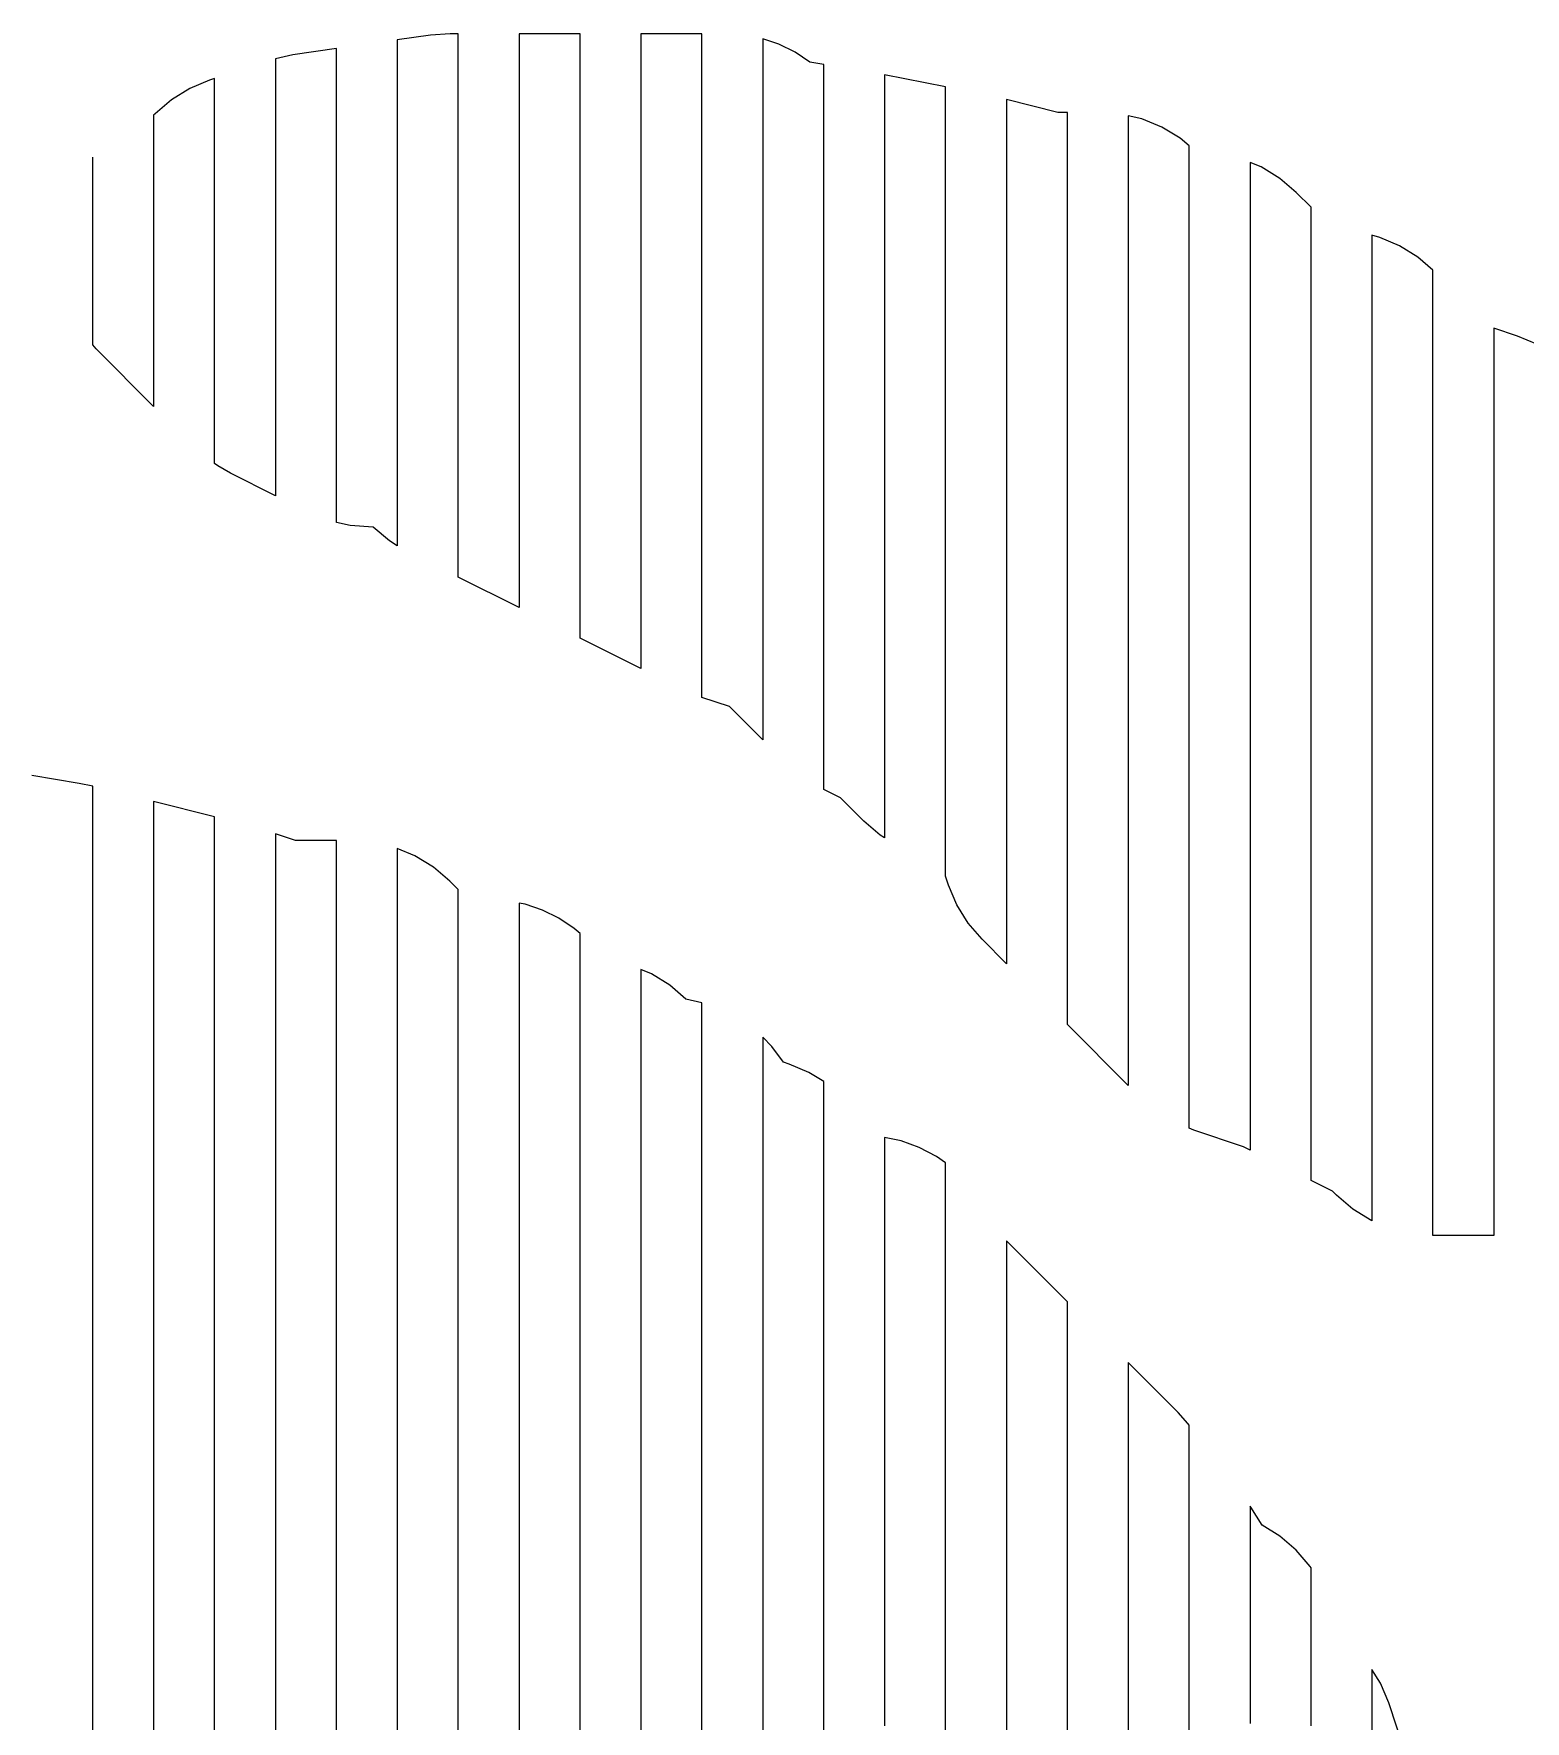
# Model space of a CAD drawing. Header units: metres. Extents: x -6 to 1890, y -8 to 898.
# Drawn here: x 1293.7 to 1391.6, y 768.2 to 879 of the extents above; entities that cross this region are included whole.
import ezdxf

# ---------------------------------------------------------------- set-up
doc = ezdxf.new("R2010")
doc.units = ezdxf.units.M
doc.layers.add('PASSADAS_COMPLETAS', color=1, linetype='CONTINUOUS')
doc.layers.add('PECAS_2D', color=3, linetype='CONTINUOUS')

msp = doc.modelspace()

# ---------------------------------------------------------------- linework, layer by layer
at = {"layer": 'PASSADAS_COMPLETAS'}
for points in [[(1392.398, 858.642), (1391.14, 859.169), (1389.578, 859.69), (1389.578, 853.21), (1389.578, 851.914), (1389.578, 848.026), (1389.578, 846.729), (1389.578, 845.433), (1389.578, 844.137), (1389.578, 842.841), (1389.578, 841.545), (1389.578, 840.249), (1389.578, 838.953), (1389.578, 837.657), (1389.578, 836.361), (1389.578, 835.065), (1389.578, 833.769), (1389.578, 832.473), (1389.578, 831.177), (1389.578, 829.881), (1389.578, 828.585), (1389.578, 827.289), (1389.578, 825.993), (1389.578, 824.697), (1389.578, 822.105), (1389.578, 818.217), (1389.578, 815.625), (1389.578, 814.329), (1389.578, 813.033), (1389.578, 810.441), (1389.578, 809.145), (1389.578, 807.849), (1389.578, 806.553), (1389.578, 805.257), (1389.578, 803.961), (1389.578, 800.073), (1385.578, 800.08), (1385.578, 805.257), (1385.578, 806.551), (1385.578, 807.845), (1385.578, 809.139), (1385.578, 810.434), (1385.578, 811.728), (1385.578, 813.022), (1385.578, 814.316), (1385.578, 815.61), (1385.578, 816.904), (1385.578, 818.199), (1385.578, 819.493), (1385.578, 822.081), (1385.578, 823.375), (1385.578, 824.669), (1385.578, 825.964), (1385.578, 827.258), (1385.578, 828.552), (1385.578, 829.846), (1385.578, 831.14), (1385.578, 832.434), (1385.578, 833.728), (1385.578, 836.317), (1385.578, 837.611), (1385.578, 838.905), (1385.578, 840.199), (1385.578, 842.788), (1385.578, 844.082), (1385.578, 845.376), (1385.578, 847.964), (1385.578, 850.553), (1385.578, 854.435), (1385.578, 855.729), (1385.578, 863.494), (1384.583, 864.346), (1383.384, 865.088), (1382.091, 865.632), (1381.578, 865.803), (1381.578, 859.328), (1381.578, 858.033), (1381.578, 855.443), (1381.578, 852.853), (1381.578, 850.263), (1381.578, 847.673), (1381.578, 845.083), (1381.578, 842.493), (1381.578, 839.903), (1381.578, 838.608), (1381.578, 837.313), (1381.578, 836.018), (1381.578, 834.723), (1381.578, 833.428), (1381.578, 830.837), (1381.578, 829.542), (1381.578, 828.247), (1381.578, 826.952), (1381.578, 825.657), (1381.578, 824.362), (1381.578, 823.067), (1381.578, 821.772), (1381.578, 819.182), (1381.578, 817.887), (1381.578, 816.592), (1381.578, 815.297), (1381.578, 814.002), (1381.578, 812.707), (1381.578, 811.412), (1381.578, 810.117), (1381.578, 808.822), (1381.578, 807.527), (1381.578, 806.232), (1381.578, 801.052), (1380.314, 801.821), (1379.242, 802.738), (1378.994, 802.986), (1377.578, 803.694), (1377.578, 808.913), (1377.578, 810.218), (1377.578, 811.523), (1377.578, 812.827), (1377.578, 814.132), (1377.578, 815.437), (1377.578, 816.742), (1377.578, 818.046), (1377.578, 819.351), (1377.578, 820.656), (1377.578, 821.961), (1377.578, 823.265), (1377.578, 824.57), (1377.578, 825.875), (1377.578, 827.18), (1377.578, 829.789), (1377.578, 832.398), (1377.578, 833.703), (1377.578, 836.313), (1377.578, 837.617), (1377.578, 840.227), (1377.578, 842.836), (1377.578, 845.446), (1377.578, 846.751), (1377.578, 848.055), (1377.578, 850.665), (1377.578, 851.97), (1377.578, 854.579), (1377.578, 857.189), (1377.578, 859.798), (1377.578, 861.103), (1377.578, 867.626), (1376.6, 868.604), (1375.529, 869.521), (1374.305, 870.274), (1373.578, 870.575), (1373.578, 862.789), (1373.578, 861.491), (1373.578, 860.194), (1373.578, 857.599), (1373.578, 855.003), (1373.578, 853.706), (1373.578, 851.111), (1373.578, 849.813), (1373.578, 848.515), (1373.578, 847.218), (1373.578, 845.92), (1373.578, 843.325), (1373.578, 842.027), (1373.578, 840.73), (1373.578, 838.134), (1373.578, 834.242), (1373.578, 832.944), (1373.578, 831.646), (1373.578, 829.051), (1373.578, 827.754), (1373.578, 825.158), (1373.578, 823.861), (1373.578, 822.563), (1373.578, 821.266), (1373.578, 819.968), (1373.578, 818.67), (1373.578, 817.373), (1373.578, 816.075), (1373.578, 814.777), (1373.578, 813.48), (1373.578, 812.182), (1373.578, 810.885), (1373.578, 805.694), (1373.137, 805.915), (1369.873, 807.003), (1369.578, 807.127), (1369.578, 814.872), (1369.578, 816.163), (1369.578, 817.454), (1369.578, 818.745), (1369.578, 820.035), (1369.578, 821.326), (1369.578, 822.617), (1369.578, 823.908), (1369.578, 825.199), (1369.578, 826.49), (1369.578, 827.781), (1369.578, 829.071), (1369.578, 831.653), (1369.578, 832.944), (1369.578, 834.235), (1369.578, 835.526), (1369.578, 836.816), (1369.578, 838.107), (1369.578, 841.98), (1369.578, 843.271), (1369.578, 844.562), (1369.578, 845.852), (1369.578, 847.143), (1369.578, 851.016), (1369.578, 853.598), (1369.578, 854.888), (1369.578, 857.47), (1369.578, 858.761), (1369.578, 861.343), (1369.578, 862.633), (1369.578, 863.924), (1369.578, 865.215), (1369.578, 871.669), (1368.991, 872.16), (1367.78, 872.89), (1366.463, 873.426), (1365.578, 873.634), (1365.578, 867.134), (1365.578, 865.834), (1365.578, 864.534), (1365.578, 863.235), (1365.578, 861.935), (1365.578, 860.635), (1365.578, 859.335), (1365.578, 858.035), (1365.578, 856.735), (1365.578, 855.435), (1365.578, 854.135), (1365.578, 852.835), (1365.578, 851.536), (1365.578, 850.236), (1365.578, 847.636), (1365.578, 846.336), (1365.578, 845.036), (1365.578, 842.436), (1365.578, 841.136), (1365.578, 838.537), (1365.578, 837.237), (1365.578, 835.937), (1365.578, 833.337), (1365.578, 832.037), (1365.578, 830.737), (1365.578, 829.437), (1365.578, 828.138), (1365.578, 826.838), (1365.578, 825.538), (1365.578, 824.238), (1365.578, 822.938), (1365.578, 821.638), (1365.578, 820.338), (1365.578, 809.939), (1361.578, 813.939), (1361.578, 824.359), (1361.578, 825.662), (1361.578, 826.964), (1361.578, 829.569), (1361.578, 830.872), (1361.578, 832.174), (1361.578, 833.477), (1361.578, 834.779), (1361.578, 836.082), (1361.578, 837.384), (1361.578, 839.989), (1361.578, 841.292), (1361.578, 843.897), (1361.578, 845.199), (1361.578, 847.805), (1361.578, 849.107), (1361.578, 850.41), (1361.578, 851.712), (1361.578, 853.015), (1361.578, 854.317), (1361.578, 855.62), (1361.578, 856.922), (1361.578, 858.225), (1361.578, 859.527), (1361.578, 860.83), (1361.578, 862.132), (1361.578, 863.435), (1361.578, 866.04), (1361.578, 867.342), (1361.578, 873.855), (1360.945, 873.855), (1357.578, 874.697), (1357.578, 869.537), (1357.578, 868.247), (1357.578, 866.957), (1357.578, 865.667), (1357.578, 864.377), (1357.578, 863.087), (1357.578, 861.797), (1357.578, 860.507), (1357.578, 859.217), (1357.578, 857.927), (1357.578, 856.637), (1357.578, 855.347), (1357.578, 852.768), (1357.578, 848.898), (1357.578, 847.608), (1357.578, 843.738), (1357.578, 842.448), (1357.578, 839.868), (1357.578, 835.998), (1357.578, 834.708), (1357.578, 833.418), (1357.578, 832.128), (1357.578, 830.838), (1357.578, 829.549), (1357.578, 817.939), (1355.975, 819.542), (1355.063, 820.607), (1354.321, 821.807), (1353.777, 823.099), (1353.578, 823.695), (1353.578, 832.769), (1353.578, 834.065), (1353.578, 835.361), (1353.578, 836.657), (1353.578, 839.25), (1353.578, 841.842), (1353.578, 843.138), (1353.578, 844.434), (1353.578, 845.731), (1353.578, 847.027), (1353.578, 849.619), (1353.578, 850.915), (1353.578, 853.508), (1353.578, 854.804), (1353.578, 856.1), (1353.578, 857.396), (1353.578, 858.692), (1353.578, 859.989), (1353.578, 861.285), (1353.578, 862.581), (1353.578, 863.877), (1353.578, 865.173), (1353.578, 866.47), (1353.578, 867.766), (1353.578, 869.062), (1353.578, 870.358), (1353.578, 875.543), (1349.578, 876.334), (1349.578, 871.193), (1349.578, 869.907), (1349.578, 868.622), (1349.578, 866.051), (1349.578, 864.766), (1349.578, 863.48), (1349.578, 862.195), (1349.578, 860.91), (1349.578, 859.624), (1349.578, 858.339), (1349.578, 855.768), (1349.578, 853.197), (1349.578, 851.912), (1349.578, 850.626), (1349.578, 849.341), (1349.578, 848.056), (1349.578, 845.485), (1349.578, 844.2), (1349.578, 842.914), (1349.578, 841.629), (1349.578, 840.343), (1349.578, 839.058), (1349.578, 837.773), (1349.578, 836.487), (1349.578, 826.204), (1349.284, 826.385), (1348.219, 827.298), (1346.678, 828.839), (1345.578, 829.389), (1345.578, 839.683), (1345.578, 842.257), (1345.578, 843.544), (1345.578, 846.117), (1345.578, 847.404), (1345.578, 849.978), (1345.578, 851.265), (1345.578, 853.838), (1345.578, 855.125), (1345.578, 856.412), (1345.578, 857.699), (1345.578, 858.986), (1345.578, 860.272), (1345.578, 861.559), (1345.578, 864.133), (1345.578, 865.42), (1345.578, 866.707), (1345.578, 869.28), (1345.578, 870.567), (1345.578, 871.854), (1345.578, 877.001), (1344.673, 877.152), (1343.694, 877.806), (1342.624, 878.333), (1341.578, 878.688), (1341.578, 872.293), (1341.578, 871.014), (1341.578, 869.735), (1341.578, 868.456), (1341.578, 867.177), (1341.578, 865.898), (1341.578, 864.619), (1341.578, 863.34), (1341.578, 862.062), (1341.578, 860.783), (1341.578, 859.504), (1341.578, 858.225), (1341.578, 856.946), (1341.578, 854.388), (1341.578, 853.109), (1341.578, 851.83), (1341.578, 849.272), (1341.578, 847.993), (1341.578, 846.715), (1341.578, 845.436), (1341.578, 844.157), (1341.578, 842.878), (1341.578, 841.599), (1341.578, 832.646), (1339.398, 834.827), (1337.578, 835.433), (1337.578, 844.408), (1337.578, 845.69), (1337.578, 846.972), (1337.578, 848.255), (1337.578, 849.537), (1337.578, 850.819), (1337.578, 852.101), (1337.578, 853.383), (1337.578, 854.665), (1337.578, 855.947), (1337.578, 857.229), (1337.578, 858.511), (1337.578, 859.794), (1337.578, 861.076), (1337.578, 863.64), (1337.578, 864.922), (1337.578, 866.204), (1337.578, 868.768), (1337.578, 870.05), (1337.578, 871.333), (1337.578, 872.615), (1337.578, 879.025), (1333.578, 879.025), (1333.578, 872.51), (1333.578, 871.207), (1333.578, 869.904), (1333.578, 868.601), (1333.578, 867.298), (1333.578, 865.995), (1333.578, 864.692), (1333.578, 863.389), (1333.578, 862.086), (1333.578, 860.783), (1333.578, 859.48), (1333.578, 858.177), (1333.578, 856.873), (1333.578, 855.57), (1333.578, 854.267), (1333.578, 852.964), (1333.578, 851.661), (1333.578, 850.358), (1333.578, 849.055), (1333.578, 847.752), (1333.578, 846.449), (1333.578, 837.328), (1329.578, 839.328), (1329.578, 849.572), (1329.578, 850.853), (1329.578, 852.133), (1329.578, 853.414), (1329.578, 854.695), (1329.578, 857.256), (1329.578, 858.536), (1329.578, 859.817), (1329.578, 861.097), (1329.578, 862.378), (1329.578, 863.659), (1329.578, 866.22), (1329.578, 867.5), (1329.578, 868.781), (1329.578, 870.061), (1329.578, 871.342), (1329.578, 872.622), (1329.578, 879.025), (1325.578, 879.025), (1325.578, 872.526), (1325.578, 871.226), (1325.578, 869.926), (1325.578, 868.626), (1325.578, 867.326), (1325.578, 866.026), (1325.578, 863.426), (1325.578, 862.126), (1325.578, 860.826), (1325.578, 859.527), (1325.578, 858.227), (1325.578, 856.927), (1325.578, 855.627), (1325.578, 854.327), (1325.578, 853.027), (1325.578, 851.727), (1325.578, 850.427), (1325.578, 841.328), (1321.578, 843.328), (1321.578, 853.527), (1321.578, 854.802), (1321.578, 856.077), (1321.578, 857.352), (1321.578, 858.627), (1321.578, 859.902), (1321.578, 861.177), (1321.578, 863.726), (1321.578, 865.001), (1321.578, 866.276), (1321.578, 867.551), (1321.578, 868.826), (1321.578, 870.101), (1321.578, 871.376), (1321.578, 879.025), (1321.046, 879.025), (1319.759, 878.934), (1317.578, 878.622), (1317.578, 870.955), (1317.578, 869.677), (1317.578, 868.399), (1317.578, 867.121), (1317.578, 864.566), (1317.578, 863.288), (1317.578, 862.01), (1317.578, 860.732), (1317.578, 859.454), (1317.578, 858.176), (1317.578, 855.62), (1317.578, 854.342), (1317.578, 845.397), (1317.064, 845.706), (1315.985, 846.607), (1314.478, 846.715), (1313.578, 846.927), (1313.578, 857.302), (1313.578, 858.598), (1313.578, 859.895), (1313.578, 861.192), (1313.578, 862.489), (1313.578, 865.083), (1313.578, 866.379), (1313.578, 868.973), (1313.578, 870.27), (1313.578, 878.051), (1310.711, 877.641), (1309.578, 877.374), (1309.578, 868.244), (1309.578, 866.94), (1309.578, 864.332), (1309.578, 863.028), (1309.578, 861.723), (1309.578, 860.419), (1309.578, 859.115), (1309.578, 848.681), (1306.636, 850.153), (1305.789, 850.634), (1305.578, 850.786), (1305.578, 863.436), (1305.578, 864.701), (1305.578, 865.965), (1305.578, 876.085), (1305.243, 875.973), (1303.95, 875.429), (1302.75, 874.687), (1301.686, 873.775), (1301.578, 873.667), (1301.578, 854.55), (1297.808, 858.32), (1297.578, 858.583), (1297.578, 870.911)], [(1297.578, 763.164), (1297.578, 798.331), (1297.578, 799.633), (1297.578, 800.936), (1297.578, 802.238), (1297.578, 804.843), (1297.578, 807.448), (1297.578, 810.053), (1297.578, 812.658), (1297.578, 815.263), (1297.578, 817.868), (1297.578, 820.473), (1297.578, 823.078), (1297.578, 824.38), (1297.578, 825.683), (1297.578, 829.59), (1296.69, 829.782), (1293.578, 830.301)], [(1305.578, 758.823), (1305.578, 795.153), (1305.578, 796.451), (1305.578, 797.748), (1305.578, 799.045), (1305.578, 800.343), (1305.578, 802.938), (1305.578, 805.533), (1305.578, 808.128), (1305.578, 810.723), (1305.578, 813.318), (1305.578, 815.913), (1305.578, 818.508), (1305.578, 821.103), (1305.578, 822.4), (1305.578, 823.698), (1305.578, 827.59), (1301.578, 828.59), (1301.578, 824.69), (1301.578, 823.39), (1301.578, 822.09), (1301.578, 820.79), (1301.578, 818.19), (1301.578, 815.59), (1301.578, 812.99), (1301.578, 810.39), (1301.578, 807.79), (1301.578, 805.19), (1301.578, 802.59), (1301.578, 801.29), (1301.578, 799.99), (1301.578, 798.69), (1301.578, 797.39), (1301.578, 796.09), (1301.578, 759.69)], [(1313.578, 752.113), (1313.578, 792.312), (1313.578, 793.609), (1313.578, 794.906), (1313.578, 796.203), (1313.578, 797.5), (1313.578, 800.093), (1313.578, 802.687), (1313.578, 805.28), (1313.578, 807.874), (1313.578, 810.467), (1313.578, 813.061), (1313.578, 815.654), (1313.578, 818.248), (1313.578, 819.544), (1313.578, 820.841), (1313.578, 826.028), (1310.89, 826.028), (1309.578, 826.465), (1309.578, 822.56), (1309.578, 821.258), (1309.578, 818.655), (1309.578, 816.051), (1309.578, 813.447), (1309.578, 810.844), (1309.578, 808.24), (1309.578, 805.637), (1309.578, 803.033), (1309.578, 800.429), (1309.578, 799.128), (1309.578, 797.826), (1309.578, 796.524), (1309.578, 795.222), (1309.578, 793.92), (1309.578, 756.168)], [(1321.578, 745.442), (1321.578, 789.28), (1321.578, 790.569), (1321.578, 791.858), (1321.578, 793.148), (1321.578, 795.726), (1321.578, 798.305), (1321.578, 800.884), (1321.578, 803.463), (1321.578, 806.041), (1321.578, 808.62), (1321.578, 811.199), (1321.578, 812.488), (1321.578, 815.067), (1321.578, 816.356), (1321.578, 817.645), (1321.578, 822.803), (1321.018, 823.363), (1319.946, 824.28), (1318.723, 825.032), (1317.578, 825.506), (1317.578, 819.064), (1317.578, 817.775), (1317.578, 815.198), (1317.578, 812.621), (1317.578, 810.044), (1317.578, 807.467), (1317.578, 804.89), (1317.578, 802.312), (1317.578, 801.024), (1317.578, 798.447), (1317.578, 795.87), (1317.578, 794.581), (1317.578, 793.293), (1317.578, 792.004), (1317.578, 790.715), (1317.578, 789.427), (1317.578, 749.482)], [(1329.578, 736.984), (1329.578, 783.632), (1329.578, 786.224), (1329.578, 787.52), (1329.578, 788.815), (1329.578, 791.407), (1329.578, 793.999), (1329.578, 796.59), (1329.578, 799.182), (1329.578, 801.773), (1329.578, 804.365), (1329.578, 806.956), (1329.578, 809.548), (1329.578, 810.844), (1329.578, 813.435), (1329.578, 814.731), (1329.578, 819.914), (1329.185, 820.26), (1328.193, 820.924), (1327.114, 821.458), (1325.973, 821.844), (1325.578, 821.922), (1325.578, 816.716), (1325.578, 815.415), (1325.578, 812.812), (1325.578, 810.209), (1325.578, 807.606), (1325.578, 805.003), (1325.578, 802.4), (1325.578, 799.797), (1325.578, 797.194), (1325.578, 794.591), (1325.578, 791.988), (1325.578, 790.687), (1325.578, 789.385), (1325.578, 788.084), (1325.578, 786.782), (1325.578, 742.533)], [(1337.578, 724.361), (1337.578, 778.969), (1337.578, 780.27), (1337.578, 781.57), (1337.578, 782.87), (1337.578, 784.17), (1337.578, 786.771), (1337.578, 789.371), (1337.578, 791.971), (1337.578, 794.572), (1337.578, 797.172), (1337.578, 798.472), (1337.578, 801.073), (1337.578, 802.373), (1337.578, 804.973), (1337.578, 806.274), (1337.578, 808.874), (1337.578, 810.174), (1337.578, 815.375), (1336.529, 815.607), (1335.464, 816.519), (1334.264, 817.261), (1333.578, 817.55), (1333.578, 812.372), (1333.578, 811.077), (1333.578, 808.488), (1333.578, 805.898), (1333.578, 803.309), (1333.578, 800.72), (1333.578, 798.13), (1333.578, 795.541), (1333.578, 792.952), (1333.578, 790.362), (1333.578, 787.773), (1333.578, 786.478), (1333.578, 785.184), (1333.578, 783.889), (1333.578, 781.3), (1333.578, 730.807)], [(1345.578, 713.549), (1345.578, 771.538), (1345.578, 772.826), (1345.578, 774.115), (1345.578, 775.403), (1345.578, 776.692), (1345.578, 777.981), (1345.578, 780.558), (1345.578, 783.135), (1345.578, 787.001), (1345.578, 789.578), (1345.578, 792.156), (1345.578, 794.733), (1345.578, 797.31), (1345.578, 799.888), (1345.578, 802.465), (1345.578, 803.754), (1345.578, 805.042), (1345.578, 810.197), (1344.605, 810.798), (1343.313, 811.343), (1342.948, 811.464), (1342.182, 812.5), (1341.578, 813.112), (1341.578, 806.657), (1341.578, 805.366), (1341.578, 802.784), (1341.578, 800.202), (1341.578, 797.62), (1341.578, 795.038), (1341.578, 792.456), (1341.578, 789.874), (1341.578, 787.292), (1341.578, 784.711), (1341.578, 782.129), (1341.578, 780.838), (1341.578, 779.547), (1341.578, 778.256), (1341.578, 776.965), (1341.578, 775.674), (1341.578, 717.581)], [(1353.578, 767.124), (1353.578, 768.424), (1353.578, 769.725), (1353.578, 773.627), (1353.578, 776.229), (1353.578, 778.831), (1353.578, 781.432), (1353.578, 784.034), (1353.578, 786.635), (1353.578, 789.237), (1353.578, 791.838), (1353.578, 794.44), (1353.578, 797.041), (1353.578, 798.342), (1353.578, 804.846), (1352.974, 805.281), (1351.846, 805.873), (1350.664, 806.297), (1349.578, 806.526), (1349.578, 801.371), (1349.578, 800.082), (1349.578, 797.505), (1349.578, 794.928), (1349.578, 793.639), (1349.578, 791.062), (1349.578, 788.484), (1349.578, 785.907), (1349.578, 783.33), (1349.578, 780.753), (1349.578, 778.175), (1349.578, 775.598), (1349.578, 774.309), (1349.578, 773.021), (1349.578, 771.732), (1349.578, 770.443), (1349.578, 769.155), (1349.578, 767.866)], [(1361.578, 767.414), (1361.578, 769.988), (1361.578, 772.562), (1361.578, 775.136), (1361.578, 777.71), (1361.578, 780.284), (1361.578, 782.858), (1361.578, 785.432), (1361.578, 788.007), (1361.578, 789.294), (1361.578, 790.581), (1361.578, 795.729), (1357.578, 799.729), (1357.578, 794.549), (1357.578, 793.254), (1357.578, 791.959), (1357.578, 789.369), (1357.578, 788.074), (1357.578, 785.484), (1357.578, 782.894), (1357.578, 780.304), (1357.578, 777.714), (1357.578, 775.124), (1357.578, 772.534), (1357.578, 769.944), (1357.578, 767.354)], [(1369.578, 765.68), (1369.578, 768.261), (1369.578, 770.843), (1369.578, 773.425), (1369.578, 776.006), (1369.578, 778.588), (1369.578, 779.879), (1369.578, 781.169), (1369.578, 787.623), (1369.496, 787.737), (1368.844, 788.462), (1365.578, 791.729), (1365.578, 786.523), (1365.578, 785.221), (1365.578, 782.618), (1365.578, 780.015), (1365.578, 777.412), (1365.578, 774.809), (1365.578, 772.206), (1365.578, 769.603), (1365.578, 767)], [(1377.578, 767.873), (1377.578, 769.169), (1377.578, 778.246), (1377.525, 778.331), (1376.606, 779.409), (1375.537, 780.325), (1374.362, 781.054), (1373.628, 782.236), (1373.578, 782.294), (1373.578, 775.811), (1373.578, 774.514), (1373.578, 773.218), (1373.578, 770.624), (1373.578, 768.031)], [(1383.764, 766.13), (1382.676, 769.394), (1382.132, 770.686), (1381.578, 771.582), (1381.578, 761.213)]]:
    msp.add_lwpolyline(points, dxfattribs=at)
at = {"layer": 'PECAS_2D'}
for points in [[(1392.398, 858.642), (1391.14, 859.169), (1389.578, 859.69), (1389.578, 853.21), (1389.578, 851.914), (1389.578, 848.026), (1389.578, 846.729), (1389.578, 845.433), (1389.578, 844.137), (1389.578, 842.841), (1389.578, 841.545), (1389.578, 840.249), (1389.578, 838.953), (1389.578, 837.657), (1389.578, 836.361), (1389.578, 835.065), (1389.578, 833.769), (1389.578, 832.473), (1389.578, 831.177), (1389.578, 829.881), (1389.578, 828.585), (1389.578, 827.289), (1389.578, 825.993), (1389.578, 824.697), (1389.578, 822.105), (1389.578, 818.217), (1389.578, 815.625), (1389.578, 814.329), (1389.578, 813.033), (1389.578, 810.441), (1389.578, 809.145), (1389.578, 807.849), (1389.578, 806.553), (1389.578, 805.257), (1389.578, 803.961), (1389.578, 800.073), (1385.578, 800.08), (1385.578, 805.257), (1385.578, 806.551), (1385.578, 807.845), (1385.578, 809.139), (1385.578, 810.434), (1385.578, 811.728), (1385.578, 813.022), (1385.578, 814.316), (1385.578, 815.61), (1385.578, 816.904), (1385.578, 818.199), (1385.578, 819.493), (1385.578, 822.081), (1385.578, 823.375), (1385.578, 824.669), (1385.578, 825.964), (1385.578, 827.258), (1385.578, 828.552), (1385.578, 829.846), (1385.578, 831.14), (1385.578, 832.434), (1385.578, 833.728), (1385.578, 836.317), (1385.578, 837.611), (1385.578, 838.905), (1385.578, 840.199), (1385.578, 842.788), (1385.578, 844.082), (1385.578, 845.376), (1385.578, 847.964), (1385.578, 850.553), (1385.578, 854.435), (1385.578, 855.729), (1385.578, 863.494), (1384.583, 864.346), (1383.384, 865.088), (1382.091, 865.632), (1381.578, 865.803), (1381.578, 859.328), (1381.578, 858.033), (1381.578, 855.443), (1381.578, 852.853), (1381.578, 850.263), (1381.578, 847.673), (1381.578, 845.083), (1381.578, 842.493), (1381.578, 839.903), (1381.578, 838.608), (1381.578, 837.313), (1381.578, 836.018), (1381.578, 834.723), (1381.578, 833.428), (1381.578, 830.837), (1381.578, 829.542), (1381.578, 828.247), (1381.578, 826.952), (1381.578, 825.657), (1381.578, 824.362), (1381.578, 823.067), (1381.578, 821.772), (1381.578, 819.182), (1381.578, 817.887), (1381.578, 816.592), (1381.578, 815.297), (1381.578, 814.002), (1381.578, 812.707), (1381.578, 811.412), (1381.578, 810.117), (1381.578, 808.822), (1381.578, 807.527), (1381.578, 806.232), (1381.578, 801.052), (1380.314, 801.821), (1379.242, 802.738), (1378.994, 802.986), (1377.578, 803.694), (1377.578, 808.913), (1377.578, 810.218), (1377.578, 811.523), (1377.578, 812.827), (1377.578, 814.132), (1377.578, 815.437), (1377.578, 816.742), (1377.578, 818.046), (1377.578, 819.351), (1377.578, 820.656), (1377.578, 821.961), (1377.578, 823.265), (1377.578, 824.57), (1377.578, 825.875), (1377.578, 827.18), (1377.578, 829.789), (1377.578, 832.398), (1377.578, 833.703), (1377.578, 836.313), (1377.578, 837.617), (1377.578, 840.227), (1377.578, 842.836), (1377.578, 845.446), (1377.578, 846.751), (1377.578, 848.055), (1377.578, 850.665), (1377.578, 851.97), (1377.578, 854.579), (1377.578, 857.189), (1377.578, 859.798), (1377.578, 861.103), (1377.578, 867.626), (1376.6, 868.604), (1375.529, 869.521), (1374.305, 870.274), (1373.578, 870.575), (1373.578, 862.789), (1373.578, 861.491), (1373.578, 860.194), (1373.578, 857.599), (1373.578, 855.003), (1373.578, 853.706), (1373.578, 851.111), (1373.578, 849.813), (1373.578, 848.515), (1373.578, 847.218), (1373.578, 845.92), (1373.578, 843.325), (1373.578, 842.027), (1373.578, 840.73), (1373.578, 838.134), (1373.578, 834.242), (1373.578, 832.944), (1373.578, 831.646), (1373.578, 829.051), (1373.578, 827.754), (1373.578, 825.158), (1373.578, 823.861), (1373.578, 822.563), (1373.578, 821.266), (1373.578, 819.968), (1373.578, 818.67), (1373.578, 817.373), (1373.578, 816.075), (1373.578, 814.777), (1373.578, 813.48), (1373.578, 812.182), (1373.578, 810.885), (1373.578, 805.694), (1373.137, 805.915), (1369.873, 807.003), (1369.578, 807.127), (1369.578, 814.872), (1369.578, 816.163), (1369.578, 817.454), (1369.578, 818.745), (1369.578, 820.035), (1369.578, 821.326), (1369.578, 822.617), (1369.578, 823.908), (1369.578, 825.199), (1369.578, 826.49), (1369.578, 827.781), (1369.578, 829.071), (1369.578, 831.653), (1369.578, 832.944), (1369.578, 834.235), (1369.578, 835.526), (1369.578, 836.816), (1369.578, 838.107), (1369.578, 841.98), (1369.578, 843.271), (1369.578, 844.562), (1369.578, 845.852), (1369.578, 847.143), (1369.578, 851.016), (1369.578, 853.598), (1369.578, 854.888), (1369.578, 857.47), (1369.578, 858.761), (1369.578, 861.343), (1369.578, 862.633), (1369.578, 863.924), (1369.578, 865.215), (1369.578, 871.669), (1368.991, 872.16), (1367.78, 872.89), (1366.463, 873.426), (1365.578, 873.634), (1365.578, 867.134), (1365.578, 865.834), (1365.578, 864.534), (1365.578, 863.235), (1365.578, 861.935), (1365.578, 860.635), (1365.578, 859.335), (1365.578, 858.035), (1365.578, 856.735), (1365.578, 855.435), (1365.578, 854.135), (1365.578, 852.835), (1365.578, 851.536), (1365.578, 850.236), (1365.578, 847.636), (1365.578, 846.336), (1365.578, 845.036), (1365.578, 842.436), (1365.578, 841.136), (1365.578, 838.537), (1365.578, 837.237), (1365.578, 835.937), (1365.578, 833.337), (1365.578, 832.037), (1365.578, 830.737), (1365.578, 829.437), (1365.578, 828.138), (1365.578, 826.838), (1365.578, 825.538), (1365.578, 824.238), (1365.578, 822.938), (1365.578, 821.638), (1365.578, 820.338), (1365.578, 809.939), (1361.578, 813.939), (1361.578, 824.359), (1361.578, 825.662), (1361.578, 826.964), (1361.578, 829.569), (1361.578, 830.872), (1361.578, 832.174), (1361.578, 833.477), (1361.578, 834.779), (1361.578, 836.082), (1361.578, 837.384), (1361.578, 839.989), (1361.578, 841.292), (1361.578, 843.897), (1361.578, 845.199), (1361.578, 847.805), (1361.578, 849.107), (1361.578, 850.41), (1361.578, 851.712), (1361.578, 853.015), (1361.578, 854.317), (1361.578, 855.62), (1361.578, 856.922), (1361.578, 858.225), (1361.578, 859.527), (1361.578, 860.83), (1361.578, 862.132), (1361.578, 863.435), (1361.578, 866.04), (1361.578, 867.342), (1361.578, 873.855), (1360.945, 873.855), (1357.578, 874.697), (1357.578, 869.537), (1357.578, 868.247), (1357.578, 866.957), (1357.578, 865.667), (1357.578, 864.377), (1357.578, 863.087), (1357.578, 861.797), (1357.578, 860.507), (1357.578, 859.217), (1357.578, 857.927), (1357.578, 856.637), (1357.578, 855.347), (1357.578, 852.768), (1357.578, 848.898), (1357.578, 847.608), (1357.578, 843.738), (1357.578, 842.448), (1357.578, 839.868), (1357.578, 835.998), (1357.578, 834.708), (1357.578, 833.418), (1357.578, 832.128), (1357.578, 830.838), (1357.578, 829.549), (1357.578, 817.939), (1355.975, 819.542), (1355.063, 820.607), (1354.321, 821.807), (1353.777, 823.099), (1353.578, 823.695), (1353.578, 832.769), (1353.578, 834.065), (1353.578, 835.361), (1353.578, 836.657), (1353.578, 839.25), (1353.578, 841.842), (1353.578, 843.138), (1353.578, 844.434), (1353.578, 845.731), (1353.578, 847.027), (1353.578, 849.619), (1353.578, 850.915), (1353.578, 853.508), (1353.578, 854.804), (1353.578, 856.1), (1353.578, 857.396), (1353.578, 858.692), (1353.578, 859.989), (1353.578, 861.285), (1353.578, 862.581), (1353.578, 863.877), (1353.578, 865.173), (1353.578, 866.47), (1353.578, 867.766), (1353.578, 869.062), (1353.578, 870.358), (1353.578, 875.543), (1349.578, 876.334), (1349.578, 871.193), (1349.578, 869.907), (1349.578, 868.622), (1349.578, 866.051), (1349.578, 864.766), (1349.578, 863.48), (1349.578, 862.195), (1349.578, 860.91), (1349.578, 859.624), (1349.578, 858.339), (1349.578, 855.768), (1349.578, 853.197), (1349.578, 851.912), (1349.578, 850.626), (1349.578, 849.341), (1349.578, 848.056), (1349.578, 845.485), (1349.578, 844.2), (1349.578, 842.914), (1349.578, 841.629), (1349.578, 840.343), (1349.578, 839.058), (1349.578, 837.773), (1349.578, 836.487), (1349.578, 826.204), (1349.284, 826.385), (1348.219, 827.298), (1346.678, 828.839), (1345.578, 829.389), (1345.578, 839.683), (1345.578, 842.257), (1345.578, 843.544), (1345.578, 846.117), (1345.578, 847.404), (1345.578, 849.978), (1345.578, 851.265), (1345.578, 853.838), (1345.578, 855.125), (1345.578, 856.412), (1345.578, 857.699), (1345.578, 858.986), (1345.578, 860.272), (1345.578, 861.559), (1345.578, 864.133), (1345.578, 865.42), (1345.578, 866.707), (1345.578, 869.28), (1345.578, 870.567), (1345.578, 871.854), (1345.578, 877.001), (1344.673, 877.152), (1343.694, 877.806), (1342.624, 878.333), (1341.578, 878.688), (1341.578, 872.293), (1341.578, 871.014), (1341.578, 869.735), (1341.578, 868.456), (1341.578, 867.177), (1341.578, 865.898), (1341.578, 864.619), (1341.578, 863.34), (1341.578, 862.062), (1341.578, 860.783), (1341.578, 859.504), (1341.578, 858.225), (1341.578, 856.946), (1341.578, 854.388), (1341.578, 853.109), (1341.578, 851.83), (1341.578, 849.272), (1341.578, 847.993), (1341.578, 846.715), (1341.578, 845.436), (1341.578, 844.157), (1341.578, 842.878), (1341.578, 841.599), (1341.578, 832.646), (1339.398, 834.827), (1337.578, 835.433), (1337.578, 844.408), (1337.578, 845.69), (1337.578, 846.972), (1337.578, 848.255), (1337.578, 849.537), (1337.578, 850.819), (1337.578, 852.101), (1337.578, 853.383), (1337.578, 854.665), (1337.578, 855.947), (1337.578, 857.229), (1337.578, 858.511), (1337.578, 859.794), (1337.578, 861.076), (1337.578, 863.64), (1337.578, 864.922), (1337.578, 866.204), (1337.578, 868.768), (1337.578, 870.05), (1337.578, 871.333), (1337.578, 872.615), (1337.578, 879.025), (1333.578, 879.025), (1333.578, 872.51), (1333.578, 871.207), (1333.578, 869.904), (1333.578, 868.601), (1333.578, 867.298), (1333.578, 865.995), (1333.578, 864.692), (1333.578, 863.389), (1333.578, 862.086), (1333.578, 860.783), (1333.578, 859.48), (1333.578, 858.177), (1333.578, 856.873), (1333.578, 855.57), (1333.578, 854.267), (1333.578, 852.964), (1333.578, 851.661), (1333.578, 850.358), (1333.578, 849.055), (1333.578, 847.752), (1333.578, 846.449), (1333.578, 837.328), (1329.578, 839.328), (1329.578, 849.572), (1329.578, 850.853), (1329.578, 852.133), (1329.578, 853.414), (1329.578, 854.695), (1329.578, 857.256), (1329.578, 858.536), (1329.578, 859.817), (1329.578, 861.097), (1329.578, 862.378), (1329.578, 863.659), (1329.578, 866.22), (1329.578, 867.5), (1329.578, 868.781), (1329.578, 870.061), (1329.578, 871.342), (1329.578, 872.622), (1329.578, 879.025), (1325.578, 879.025), (1325.578, 872.526), (1325.578, 871.226), (1325.578, 869.926), (1325.578, 868.626), (1325.578, 867.326), (1325.578, 866.026), (1325.578, 863.426), (1325.578, 862.126), (1325.578, 860.826), (1325.578, 859.527), (1325.578, 858.227), (1325.578, 856.927), (1325.578, 855.627), (1325.578, 854.327), (1325.578, 853.027), (1325.578, 851.727), (1325.578, 850.427), (1325.578, 841.328), (1321.578, 843.328), (1321.578, 853.527), (1321.578, 854.802), (1321.578, 856.077), (1321.578, 857.352), (1321.578, 858.627), (1321.578, 859.902), (1321.578, 861.177), (1321.578, 863.726), (1321.578, 865.001), (1321.578, 866.276), (1321.578, 867.551), (1321.578, 868.826), (1321.578, 870.101), (1321.578, 871.376), (1321.578, 879.025), (1321.046, 879.025), (1319.759, 878.934), (1317.578, 878.622), (1317.578, 870.955), (1317.578, 869.677), (1317.578, 868.399), (1317.578, 867.121), (1317.578, 864.566), (1317.578, 863.288), (1317.578, 862.01), (1317.578, 860.732), (1317.578, 859.454), (1317.578, 858.176), (1317.578, 855.62), (1317.578, 854.342), (1317.578, 845.397), (1317.064, 845.706), (1315.985, 846.607), (1314.478, 846.715), (1313.578, 846.927), (1313.578, 857.302), (1313.578, 858.598), (1313.578, 859.895), (1313.578, 861.192), (1313.578, 862.489), (1313.578, 865.083), (1313.578, 866.379), (1313.578, 868.973), (1313.578, 870.27), (1313.578, 878.051), (1310.711, 877.641), (1309.578, 877.374), (1309.578, 868.244), (1309.578, 866.94), (1309.578, 864.332), (1309.578, 863.028), (1309.578, 861.723), (1309.578, 860.419), (1309.578, 859.115), (1309.578, 848.681), (1306.636, 850.153), (1305.789, 850.634), (1305.578, 850.786), (1305.578, 863.436), (1305.578, 864.701), (1305.578, 865.965), (1305.578, 876.085), (1305.243, 875.973), (1303.95, 875.429), (1302.75, 874.687), (1301.686, 873.775), (1301.578, 873.667), (1301.578, 854.55), (1297.808, 858.32), (1297.578, 858.583), (1297.578, 870.911)], [(1297.578, 763.164), (1297.578, 798.331), (1297.578, 799.633), (1297.578, 800.936), (1297.578, 802.238), (1297.578, 804.843), (1297.578, 807.448), (1297.578, 810.053), (1297.578, 812.658), (1297.578, 815.263), (1297.578, 817.868), (1297.578, 820.473), (1297.578, 823.078), (1297.578, 824.38), (1297.578, 825.683), (1297.578, 829.59), (1296.69, 829.782), (1293.578, 830.301)], [(1305.578, 758.823), (1305.578, 795.153), (1305.578, 796.451), (1305.578, 797.748), (1305.578, 799.045), (1305.578, 800.343), (1305.578, 802.938), (1305.578, 805.533), (1305.578, 808.128), (1305.578, 810.723), (1305.578, 813.318), (1305.578, 815.913), (1305.578, 818.508), (1305.578, 821.103), (1305.578, 822.4), (1305.578, 823.698), (1305.578, 827.59), (1301.578, 828.59), (1301.578, 824.69), (1301.578, 823.39), (1301.578, 822.09), (1301.578, 820.79), (1301.578, 818.19), (1301.578, 815.59), (1301.578, 812.99), (1301.578, 810.39), (1301.578, 807.79), (1301.578, 805.19), (1301.578, 802.59), (1301.578, 801.29), (1301.578, 799.99), (1301.578, 798.69), (1301.578, 797.39), (1301.578, 796.09), (1301.578, 759.69)], [(1313.578, 752.113), (1313.578, 792.312), (1313.578, 793.609), (1313.578, 794.906), (1313.578, 796.203), (1313.578, 797.5), (1313.578, 800.093), (1313.578, 802.687), (1313.578, 805.28), (1313.578, 807.874), (1313.578, 810.467), (1313.578, 813.061), (1313.578, 815.654), (1313.578, 818.248), (1313.578, 819.544), (1313.578, 820.841), (1313.578, 826.028), (1310.89, 826.028), (1309.578, 826.465), (1309.578, 822.56), (1309.578, 821.258), (1309.578, 818.655), (1309.578, 816.051), (1309.578, 813.447), (1309.578, 810.844), (1309.578, 808.24), (1309.578, 805.637), (1309.578, 803.033), (1309.578, 800.429), (1309.578, 799.128), (1309.578, 797.826), (1309.578, 796.524), (1309.578, 795.222), (1309.578, 793.92), (1309.578, 756.168)], [(1321.578, 745.442), (1321.578, 789.28), (1321.578, 790.569), (1321.578, 791.858), (1321.578, 793.148), (1321.578, 795.726), (1321.578, 798.305), (1321.578, 800.884), (1321.578, 803.463), (1321.578, 806.041), (1321.578, 808.62), (1321.578, 811.199), (1321.578, 812.488), (1321.578, 815.067), (1321.578, 816.356), (1321.578, 817.645), (1321.578, 822.803), (1321.018, 823.363), (1319.946, 824.28), (1318.723, 825.032), (1317.578, 825.506), (1317.578, 819.064), (1317.578, 817.775), (1317.578, 815.198), (1317.578, 812.621), (1317.578, 810.044), (1317.578, 807.467), (1317.578, 804.89), (1317.578, 802.312), (1317.578, 801.024), (1317.578, 798.447), (1317.578, 795.87), (1317.578, 794.581), (1317.578, 793.293), (1317.578, 792.004), (1317.578, 790.715), (1317.578, 789.427), (1317.578, 749.482)], [(1329.578, 736.984), (1329.578, 783.632), (1329.578, 786.224), (1329.578, 787.52), (1329.578, 788.815), (1329.578, 791.407), (1329.578, 793.999), (1329.578, 796.59), (1329.578, 799.182), (1329.578, 801.773), (1329.578, 804.365), (1329.578, 806.956), (1329.578, 809.548), (1329.578, 810.844), (1329.578, 813.435), (1329.578, 814.731), (1329.578, 819.914), (1329.185, 820.26), (1328.193, 820.924), (1327.114, 821.458), (1325.973, 821.844), (1325.578, 821.922), (1325.578, 816.716), (1325.578, 815.415), (1325.578, 812.812), (1325.578, 810.209), (1325.578, 807.606), (1325.578, 805.003), (1325.578, 802.4), (1325.578, 799.797), (1325.578, 797.194), (1325.578, 794.591), (1325.578, 791.988), (1325.578, 790.687), (1325.578, 789.385), (1325.578, 788.084), (1325.578, 786.782), (1325.578, 742.533)], [(1337.578, 724.361), (1337.578, 778.969), (1337.578, 780.27), (1337.578, 781.57), (1337.578, 782.87), (1337.578, 784.17), (1337.578, 786.771), (1337.578, 789.371), (1337.578, 791.971), (1337.578, 794.572), (1337.578, 797.172), (1337.578, 798.472), (1337.578, 801.073), (1337.578, 802.373), (1337.578, 804.973), (1337.578, 806.274), (1337.578, 808.874), (1337.578, 810.174), (1337.578, 815.375), (1336.529, 815.607), (1335.464, 816.519), (1334.264, 817.261), (1333.578, 817.55), (1333.578, 812.372), (1333.578, 811.077), (1333.578, 808.488), (1333.578, 805.898), (1333.578, 803.309), (1333.578, 800.72), (1333.578, 798.13), (1333.578, 795.541), (1333.578, 792.952), (1333.578, 790.362), (1333.578, 787.773), (1333.578, 786.478), (1333.578, 785.184), (1333.578, 783.889), (1333.578, 781.3), (1333.578, 730.807)], [(1345.578, 713.549), (1345.578, 771.538), (1345.578, 772.826), (1345.578, 774.115), (1345.578, 775.403), (1345.578, 776.692), (1345.578, 777.981), (1345.578, 780.558), (1345.578, 783.135), (1345.578, 787.001), (1345.578, 789.578), (1345.578, 792.156), (1345.578, 794.733), (1345.578, 797.31), (1345.578, 799.888), (1345.578, 802.465), (1345.578, 803.754), (1345.578, 805.042), (1345.578, 810.197), (1344.605, 810.798), (1343.313, 811.343), (1342.948, 811.464), (1342.182, 812.5), (1341.578, 813.112), (1341.578, 806.657), (1341.578, 805.366), (1341.578, 802.784), (1341.578, 800.202), (1341.578, 797.62), (1341.578, 795.038), (1341.578, 792.456), (1341.578, 789.874), (1341.578, 787.292), (1341.578, 784.711), (1341.578, 782.129), (1341.578, 780.838), (1341.578, 779.547), (1341.578, 778.256), (1341.578, 776.965), (1341.578, 775.674), (1341.578, 717.581)], [(1353.578, 767.124), (1353.578, 768.424), (1353.578, 769.725), (1353.578, 773.627), (1353.578, 776.229), (1353.578, 778.831), (1353.578, 781.432), (1353.578, 784.034), (1353.578, 786.635), (1353.578, 789.237), (1353.578, 791.838), (1353.578, 794.44), (1353.578, 797.041), (1353.578, 798.342), (1353.578, 804.846), (1352.974, 805.281), (1351.846, 805.873), (1350.664, 806.297), (1349.578, 806.526), (1349.578, 801.371), (1349.578, 800.082), (1349.578, 797.505), (1349.578, 794.928), (1349.578, 793.639), (1349.578, 791.062), (1349.578, 788.484), (1349.578, 785.907), (1349.578, 783.33), (1349.578, 780.753), (1349.578, 778.175), (1349.578, 775.598), (1349.578, 774.309), (1349.578, 773.021), (1349.578, 771.732), (1349.578, 770.443), (1349.578, 769.155), (1349.578, 767.866)], [(1361.578, 767.414), (1361.578, 769.988), (1361.578, 772.562), (1361.578, 775.136), (1361.578, 777.71), (1361.578, 780.284), (1361.578, 782.858), (1361.578, 785.432), (1361.578, 788.007), (1361.578, 789.294), (1361.578, 790.581), (1361.578, 795.729), (1357.578, 799.729), (1357.578, 794.549), (1357.578, 793.254), (1357.578, 791.959), (1357.578, 789.369), (1357.578, 788.074), (1357.578, 785.484), (1357.578, 782.894), (1357.578, 780.304), (1357.578, 777.714), (1357.578, 775.124), (1357.578, 772.534), (1357.578, 769.944), (1357.578, 767.354)], [(1369.578, 765.68), (1369.578, 768.261), (1369.578, 770.843), (1369.578, 773.425), (1369.578, 776.006), (1369.578, 778.588), (1369.578, 779.879), (1369.578, 781.169), (1369.578, 787.623), (1369.496, 787.737), (1368.844, 788.462), (1365.578, 791.729), (1365.578, 786.523), (1365.578, 785.221), (1365.578, 782.618), (1365.578, 780.015), (1365.578, 777.412), (1365.578, 774.809), (1365.578, 772.206), (1365.578, 769.603), (1365.578, 767)], [(1377.578, 767.873), (1377.578, 769.169), (1377.578, 778.246), (1377.525, 778.331), (1376.606, 779.409), (1375.537, 780.325), (1374.362, 781.054), (1373.628, 782.236), (1373.578, 782.294), (1373.578, 775.811), (1373.578, 774.514), (1373.578, 773.218), (1373.578, 770.624), (1373.578, 768.031)], [(1383.764, 766.13), (1382.676, 769.394), (1382.132, 770.686), (1381.578, 771.582), (1381.578, 761.213)]]:
    msp.add_lwpolyline(points, dxfattribs=at)

doc.saveas('drawing.dxf')
